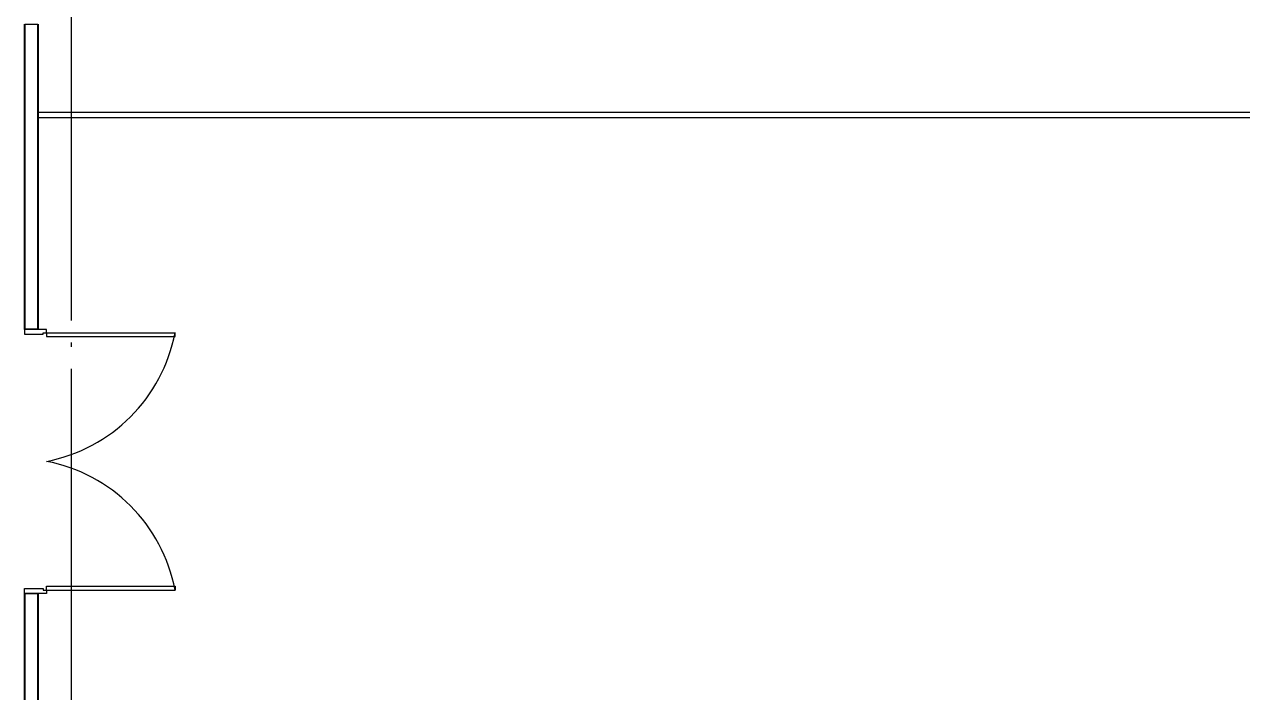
# Model space of a CAD drawing. Header units: millimetres. Extents: x -168200 to 672800, y -7409 to 118800.
# Drawn here: x 91075 to 102152, y 66397 to 72473 of the extents above; entities that cross this region are included whole.
import ezdxf

# ---------------------------------------------------------------- set-up
doc = ezdxf.new("R2010")
doc.units = ezdxf.units.MM
doc.header["$LTSCALE"] = 200
doc.linetypes.add('CEN-GAUN', pattern=[32.2, 30, -1, 0.2, -1])
doc.layers.add('1 BA', color=9, linetype='Continuous')
doc.layers.add('1 CEN', color=15, linetype='CEN-GAUN')

msp = doc.modelspace()

# ---------------------------------------------------------------- linework, layer by layer
at = {"layer": '1 BA'}
for p, q in [((91075, 69700), (91075, 72475)), ((91196, 72471), (91079, 72471)), ((91079, 72471), (91079, 69704)), ((91196, 69704), (91196, 72471)), ((91200, 72475), (91200, 69700)), ((91200, 71675), (112200, 71675)), ((91200, 71675), (112785, 71675)), ((91200, 71625), (112785, 71625)), ((91200, 69700), (91075, 69700)), ((91075, 69700), (91075, 69655)), ((91275, 69700), (91075, 69700)), ((91079, 69704), (91137.5, 69704)), ((91137.5, 69700), (91137.5, 69704)), ((91137.5, 69704), (91196, 69704)), ((91137.5, 69704), (91137.5, 69700)), ((91275, 69670), (91275, 69700)), ((91075, 69655), (91075, 69655)), ((91075, 69655), (91075, 69655)), ((91075, 69655), (91245, 69655)), ((91245, 69655), (91245, 69670)), ((91245, 69670), (91275, 69670)), ((91275, 69670), (92445, 69670)), ((91275, 69670), (91275, 69635)), ((91275, 69635), (92445, 69635)), ((92445, 69635), (92445, 69670)), ((91275, 67330), (91275, 67365)), ((91275, 67365), (92445, 67365)), ((92445, 67365), (92445, 67330)), ((91075, 67300), (91075, 67345)), ((91075, 67345), (91075, 67345)), ((91075, 67345), (91075, 67345)), ((91075, 67345), (91245, 67345)), ((91075, 61000), (91075, 67300)), ((91075, 67300), (91200, 67300)), ((91275, 67300), (91075, 67300)), ((91196, 67296), (91079, 67296)), ((91079, 67296), (91079, 61004)), ((91196, 61004), (91196, 67296)), ((91200, 67300), (91200, 61000)), ((91245, 67345), (91245, 67330)), ((91245, 67330), (91275, 67330)), ((91275, 67330), (92445, 67330)), ((91275, 67330), (91275, 67300))]:
    msp.add_line(p, q, dxfattribs=at)
for centre, start, end in [((91000.4, 69944.6), 280.76182, 349.23818), ((91000.4, 67055.4), 10.76182, 79.23818)]:
    msp.add_arc(centre, 1470.4, start, end, dxfattribs=at)
at = {"layer": '1 CEN'}
msp.add_line((91500, 95100), (91500, 32900), dxfattribs=at)
msp.add_line((91500, 95100), (91500, 32900), dxfattribs=at)

doc.saveas('drawing.dxf')
